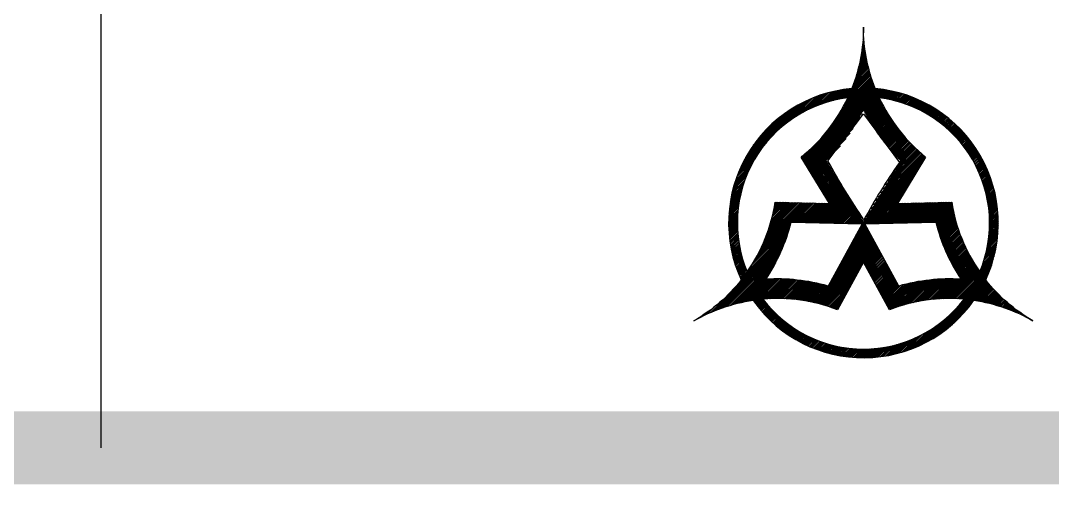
# Model space of a CAD drawing. Extents: x -20 to 861, y -20 to 614.
# Drawn here: x 310.05 to 338.33, y 15.6 to 28.31 of the extents above; entities that cross this region are included whole.
import ezdxf

# ---------------------------------------------------------------- set-up
doc = ezdxf.new("R2010")
doc.units = 0
doc.header["$LTSCALE"] = 10
doc.header["$MEASUREMENT"] = 0
doc.layers.get('0').update_dxf_attribs({"linetype": 'CONTINUOUS'})
doc.layers.add('2', color=2, linetype='CONTINUOUS')

# ---------------------------------------------------------------- blocks, each defined once
blk = doc.blocks.new('*X0')
at = {"color": 0}
for p, q in [((39.26, -75.82), (39.27, -75.81)), ((39.27, -75.64), (39.27, -75.64)), ((39.19, -77.13), (39.33, -76.99)), ((39.21, -76.93), (39.32, -76.83)), ((39.22, -76.74), (39.31, -76.66)), ((39.23, -76.55), (39.3, -76.49)), ((39.24, -76.37), (39.29, -76.33)), ((39.25, -76.18), (39.28, -76.16)), ((39.26, -76), (39.27, -75.98)), ((38.98, -78.75), (39.47, -78.26)), ((39.01, -78.54), (39.45, -78.1)), ((39.05, -78.33), (39.43, -77.95)), ((39.08, -78.12), (39.41, -77.79)), ((39.11, -77.92), (39.39, -77.63)), ((39.13, -77.72), (39.37, -77.48)), ((39.15, -77.52), (39.36, -77.31)), ((39.17, -77.32), (39.34, -77.15)), ((38.56, -80.58), (39.69, -79.46)), ((38.63, -80.34), (39.66, -79.31)), ((38.69, -80.1), (39.63, -79.16)), ((38.75, -79.87), (39.6, -79.02)), ((38.8, -79.64), (39.57, -78.87)), ((38.85, -79.41), (39.55, -78.72)), ((38.9, -79.19), (39.52, -78.56)), ((38.94, -78.97), (39.5, -78.41)), ((36.92, -83.64), (39.97, -80.59)), ((37.94, -82.44), (39.93, -80.45)), ((38.05, -82.16), (39.9, -80.31)), ((38.15, -81.88), (39.86, -80.17)), ((38.25, -81.61), (39.82, -80.03)), ((38.34, -81.34), (39.79, -79.89)), ((38.42, -81.08), (39.76, -79.75)), ((38.49, -80.83), (39.72, -79.6)), ((35.98, -86.17), (40.35, -81.8)), ((36.31, -85.66), (40.31, -81.67)), ((36.59, -85.21), (40.26, -81.54)), ((36.83, -84.79), (40.22, -81.41)), ((37.04, -84.4), (40.17, -81.27)), ((37.13, -83.6), (40.01, -80.73)), ((37.23, -84.04), (40.13, -81.14)), ((37.34, -83.58), (40.05, -80.87)), ((37.4, -83.69), (40.09, -81)), ((32.19, -90.49), (40.49, -82.19)), ((32.26, -90.6), (40.54, -82.32)), ((32.33, -90.71), (40.59, -82.45)), ((32.39, -90.82), (40.7, -82.51)), ((32.46, -90.93), (40.86, -82.53)), ((32.53, -91.04), (41.02, -82.55)), ((32.6, -91.15), (41.18, -82.57)), ((32.66, -91.26), (41.34, -82.59)), ((32.73, -91.37), (41.49, -82.61)), ((33.71, -84.55), (35.3, -82.96)), ((34.01, -84.43), (35.54, -82.9)), ((34.29, -84.33), (35.77, -82.85)), ((34.56, -84.23), (36, -82.79)), ((34.83, -84.14), (36.22, -82.75)), ((34.95, -87.56), (40.45, -82.06)), ((35.08, -84.06), (36.44, -82.71)), ((35.33, -83.99), (36.66, -82.67)), ((35.56, -86.77), (40.4, -81.93)), ((35.58, -83.92), (36.87, -82.63)), ((35.81, -83.86), (37.08, -82.6)), ((36.05, -83.81), (37.28, -82.57)), ((36.27, -83.76), (37.48, -82.55)), ((36.49, -83.71), (37.68, -82.53)), ((36.71, -83.67), (37.88, -82.51)), ((39.27, -85), (41.64, -82.63)), ((39.33, -85.12), (41.8, -82.65)), ((39.39, -85.24), (41.95, -82.68)), ((41.22, -83.58), (42.1, -82.71)), ((41.38, -83.6), (42.25, -82.74)), ((41.53, -83.62), (42.39, -82.77)), ((41.68, -83.65), (42.54, -82.8)), ((41.84, -83.68), (42.68, -82.83)), ((41.98, -83.7), (42.83, -82.86)), ((42.13, -83.73), (42.97, -82.9)), ((42.28, -83.76), (43.11, -82.93)), ((42.42, -83.79), (43.25, -82.97)), ((42.57, -83.83), (43.39, -83.01)), ((25.17, -91.5), (32.82, -83.85)), ((25.33, -91.17), (32.49, -84.01)), ((25.51, -90.81), (32.13, -84.19)), ((30.29, -86.56), (33.14, -83.71)), ((30.97, -86.05), (33.44, -83.58)), ((31.5, -85.7), (33.74, -83.47)), ((31.95, -85.43), (34.02, -83.36)), ((32.36, -85.2), (34.29, -83.27)), ((32.73, -85), (34.55, -83.18)), ((33.08, -84.83), (34.81, -83.1)), ((33.4, -84.69), (35.06, -83.03)), ((39.45, -85.36), (41.13, -83.68)), ((39.51, -85.47), (41.18, -83.8)), ((39.57, -85.59), (41.24, -83.92)), ((39.63, -85.7), (41.3, -84.03)), ((39.7, -85.81), (41.36, -84.15)), ((42.71, -83.86), (43.53, -83.04)), ((42.85, -83.9), (43.67, -83.08)), ((42.99, -83.93), (43.8, -83.12)), ((43.13, -83.97), (43.94, -83.17)), ((43.27, -84.01), (44.07, -83.21)), ((43.41, -84.05), (44.2, -83.25)), ((43.54, -84.09), (44.33, -83.3)), ((43.68, -84.13), (44.47, -83.34)), ((43.81, -84.18), (44.6, -83.39)), ((43.94, -84.22), (44.72, -83.44)), ((44.07, -84.27), (44.85, -83.49)), ((44.2, -84.31), (44.98, -83.54)), ((44.33, -84.36), (45.11, -83.59)), ((44.46, -84.41), (45.23, -83.64)), ((44.59, -84.46), (45.35, -83.69)), ((44.71, -84.51), (45.48, -83.75)), ((44.84, -84.56), (45.6, -83.8)), ((44.96, -84.61), (45.72, -83.86)), ((45.09, -84.67), (45.84, -83.91)), ((45.21, -84.72), (45.96, -83.97)), ((45.33, -84.78), (46.08, -84.03)), ((45.45, -84.83), (46.2, -84.08)), ((45.57, -84.89), (46.32, -84.14)), ((45.69, -84.95), (46.43, -84.2)), ((25.71, -90.43), (31.75, -84.39)), ((25.95, -90.02), (31.34, -84.63)), ((26.24, -89.55), (30.87, -84.92)), ((26.6, -89.01), (30.33, -85.28)), ((32.8, -91.48), (39.26, -85.02)), ((32.86, -91.59), (39.07, -85.38)), ((39.76, -85.93), (41.42, -84.27)), ((39.82, -86.04), (41.48, -84.38)), ((39.89, -86.15), (41.54, -84.5)), ((39.95, -86.27), (41.6, -84.61)), ((40.02, -86.38), (41.67, -84.73)), ((40.09, -86.49), (41.73, -84.84)), ((40.15, -86.6), (41.79, -84.95)), ((40.22, -86.71), (41.86, -85.07)), ((40.29, -86.82), (41.92, -85.18)), ((40.36, -86.92), (41.99, -85.29)), ((45.81, -85.01), (46.55, -84.26)), ((45.93, -85.07), (46.67, -84.33)), ((46.04, -85.13), (46.78, -84.39)), ((46.16, -85.19), (46.89, -84.45)), ((46.27, -85.25), (47.01, -84.52)), ((46.38, -85.31), (47.12, -84.58)), ((46.5, -85.38), (47.23, -84.65)), ((46.61, -85.44), (47.34, -84.71)), ((46.72, -85.51), (47.45, -84.78)), ((46.83, -85.58), (47.56, -84.85)), ((46.94, -85.64), (47.66, -84.92)), ((47.05, -85.71), (47.77, -84.99)), ((47.16, -85.78), (47.88, -85.06)), ((47.26, -85.85), (47.98, -85.13)), ((47.37, -85.92), (48.09, -85.2)), ((47.47, -85.99), (48.19, -85.27)), ((47.58, -86.07), (48.3, -85.35)), ((27.13, -88.3), (29.62, -85.81)), ((32.93, -91.7), (38.87, -85.76)), ((33, -91.81), (38.64, -86.17)), ((40.42, -87.03), (42.06, -85.4)), ((40.49, -87.14), (42.12, -85.51)), ((40.56, -87.25), (42.19, -85.62)), ((40.63, -87.35), (42.26, -85.73)), ((40.71, -87.46), (42.33, -85.83)), ((40.78, -87.56), (42.4, -85.94)), ((40.85, -87.67), (42.47, -86.05)), ((40.92, -87.77), (42.54, -86.15)), ((41, -87.87), (42.61, -86.26)), ((41.07, -87.98), (42.68, -86.36)), ((41.14, -88.08), (42.76, -86.47)), ((41.22, -88.18), (42.83, -86.57)), ((47.68, -86.14), (48.4, -85.42)), ((47.78, -86.21), (48.5, -85.5)), ((47.89, -86.29), (48.6, -85.57)), ((47.99, -86.36), (48.7, -85.65)), ((48.09, -86.44), (48.8, -85.73)), ((48.19, -86.52), (48.9, -85.8)), ((48.29, -86.59), (49, -85.88)), ((48.38, -86.67), (49.1, -85.96)), ((48.48, -86.75), (49.19, -86.04)), ((48.58, -86.83), (49.29, -86.12)), ((48.67, -86.91), (49.38, -86.2)), ((48.77, -86.99), (49.48, -86.29)), ((48.86, -87.08), (49.57, -86.37)), ((48.96, -87.16), (49.67, -86.45)), ((49.05, -87.24), (49.76, -86.54)), ((33.06, -91.92), (38.38, -86.6)), ((33.13, -92.03), (38.08, -87.08)), ((33.2, -92.14), (37.72, -87.62)), ((41.29, -88.28), (42.9, -86.67)), ((41.37, -88.38), (42.98, -86.78)), ((41.45, -88.48), (43.05, -86.88)), ((41.52, -88.58), (43.13, -86.98)), ((41.6, -88.68), (43.21, -87.08)), ((41.68, -88.78), (43.28, -87.18)), ((41.76, -88.88), (43.36, -87.28)), ((41.84, -88.98), (43.44, -87.38)), ((41.92, -89.07), (43.52, -87.47)), ((42, -89.17), (43.6, -87.57)), ((42.08, -89.27), (43.68, -87.67)), ((42.16, -89.36), (43.76, -87.77)), ((49.14, -87.33), (49.85, -86.62)), ((49.23, -87.42), (49.94, -86.71)), ((49.32, -87.5), (50.03, -86.79)), ((49.41, -87.59), (50.12, -86.88)), ((49.5, -87.68), (50.21, -86.97)), ((49.59, -87.77), (50.3, -87.06)), ((49.68, -87.85), (50.39, -87.15)), ((49.76, -87.94), (50.47, -87.24)), ((49.85, -88.04), (50.56, -87.33)), ((49.94, -88.13), (50.64, -87.42)), ((50.02, -88.22), (50.73, -87.51)), ((50.1, -88.31), (50.81, -87.6)), ((50.19, -88.41), (50.89, -87.7)), ((33.27, -92.25), (37.27, -88.25)), ((42.24, -89.46), (43.84, -87.86)), ((42.32, -89.55), (43.92, -87.96)), ((42.41, -89.65), (44, -88.05)), ((42.49, -89.74), (44.08, -88.15)), ((42.57, -89.83), (44.17, -88.24)), ((42.66, -89.92), (44.25, -88.33)), ((42.74, -90.02), (44.34, -88.42)), ((42.83, -90.11), (44.42, -88.52)), ((42.91, -90.2), (44.51, -88.61)), ((43, -90.29), (44.59, -88.7)), ((43.09, -90.38), (44.68, -88.79)), ((43.18, -90.47), (44.77, -88.88)), ((50.27, -88.5), (50.98, -87.79)), ((50.35, -88.6), (51.06, -87.89)), ((50.43, -88.69), (51.14, -87.98)), ((50.51, -88.79), (51.22, -88.08)), ((50.59, -88.89), (51.3, -88.18)), ((50.67, -88.99), (51.38, -88.27)), ((50.74, -89.09), (51.46, -88.37)), ((50.82, -89.19), (51.53, -88.47)), ((50.9, -89.29), (51.61, -88.57)), ((50.97, -89.39), (51.69, -88.67)), ((51.05, -89.49), (51.76, -88.78)), ((51.12, -89.59), (51.84, -88.88)), ((24.9, -92.12), (27.37, -89.65)), ((25.03, -91.82), (27.88, -88.97)), ((33.33, -92.36), (36.62, -89.07)), ((40.7, -95.42), (46.05, -90.07)), ((40.97, -94.97), (45.96, -89.99)), ((41.25, -94.52), (45.86, -89.9)), ((41.52, -94.06), (45.77, -89.82)), ((41.8, -93.61), (45.67, -89.74)), ((42.08, -93.16), (45.58, -89.65)), ((42.35, -92.7), (45.49, -89.57)), ((42.63, -92.25), (45.39, -89.49)), ((42.91, -91.8), (45.3, -89.4)), ((43.18, -91.35), (45.21, -89.31)), ((43.26, -90.56), (44.85, -88.97)), ((43.35, -90.64), (44.94, -89.05)), ((43.44, -90.73), (45.03, -89.14)), ((43.46, -90.89), (45.12, -89.23)), ((51.19, -89.7), (51.91, -88.98)), ((51.26, -89.8), (51.98, -89.08)), ((51.34, -89.91), (52.06, -89.19)), ((51.41, -90.02), (52.13, -89.29)), ((51.47, -90.12), (52.2, -89.4)), ((51.54, -90.23), (52.27, -89.51)), ((51.61, -90.34), (52.34, -89.61)), ((51.68, -90.45), (52.41, -89.72)), ((51.74, -90.56), (52.47, -89.83)), ((51.81, -90.67), (52.54, -89.94)), ((51.87, -90.78), (52.61, -90.05)), ((24.59, -92.97), (26.52, -91.04)), ((24.68, -92.7), (26.75, -90.63)), ((24.79, -92.42), (27.02, -90.18)), ((32.13, -90.38), (32.23, -90.28)), ((33.4, -92.47), (35.04, -90.83)), ((33.47, -92.58), (35.1, -90.94)), ((33.53, -92.69), (35.17, -91.05)), ((33.6, -92.8), (35.24, -91.16)), ((33.67, -92.9), (35.3, -91.27)), ((39.31, -97.69), (46.07, -90.93)), ((39.59, -97.23), (46.34, -90.48)), ((39.87, -96.78), (46.34, -90.31)), ((40.14, -96.33), (46.24, -90.23)), ((40.42, -95.88), (46.15, -90.15)), ((51.94, -90.9), (52.67, -90.16)), ((52, -91.01), (52.74, -90.28)), ((52.06, -91.13), (52.8, -90.39)), ((52.12, -91.24), (52.86, -90.5)), ((52.18, -91.36), (52.92, -90.62)), ((52.24, -91.48), (52.99, -90.73)), ((52.3, -91.59), (53.05, -90.85)), ((52.36, -91.71), (53.11, -90.97)), ((52.42, -91.83), (53.16, -91.08)), ((52.47, -91.96), (53.22, -91.2)), ((52.53, -92.08), (53.28, -91.32)), ((24.28, -93.98), (25.87, -92.39)), ((24.35, -93.74), (26.01, -92.08)), ((24.42, -93.49), (26.15, -91.76)), ((24.5, -93.23), (26.32, -91.41)), ((33.73, -93.01), (35.37, -91.38)), ((33.8, -93.12), (35.44, -91.49)), ((33.87, -93.23), (35.51, -91.6)), ((33.93, -93.34), (35.57, -91.71)), ((34, -93.45), (35.64, -91.82)), ((34.07, -93.56), (35.71, -91.93)), ((34.14, -93.67), (35.77, -92.04)), ((34.2, -93.78), (35.84, -92.15)), ((34.27, -93.89), (35.91, -92.26)), ((34.34, -94), (35.97, -92.37)), ((34.4, -94.11), (36.04, -92.48)), ((38.86, -98.5), (45.52, -91.84)), ((39.07, -98.11), (45.79, -91.39)), ((39.5, -98.04), (45.24, -92.29)), ((52.58, -92.2), (53.34, -91.44)), ((52.63, -92.32), (53.39, -91.57)), ((52.68, -92.45), (53.45, -91.69)), ((52.74, -92.58), (53.5, -91.81)), ((52.78, -92.7), (53.55, -91.93)), ((52.83, -92.83), (53.6, -92.06)), ((52.88, -92.96), (53.66, -92.18)), ((52.93, -93.09), (53.71, -92.31)), ((52.97, -93.22), (53.76, -92.44)), ((24.07, -94.9), (25.46, -93.51)), ((24.11, -94.68), (25.55, -93.24)), ((24.17, -94.45), (25.65, -92.97)), ((24.22, -94.22), (25.75, -92.69)), ((34.47, -94.22), (36.11, -92.59)), ((34.54, -94.33), (36.17, -92.7)), ((34.6, -94.44), (36.24, -92.81)), ((34.67, -94.55), (36.31, -92.92)), ((34.74, -94.66), (36.38, -93.02)), ((34.81, -94.77), (36.44, -93.13)), ((34.87, -94.88), (36.51, -93.24)), ((34.94, -94.99), (36.58, -93.35)), ((35.01, -95.1), (36.64, -93.46)), ((35.07, -95.21), (36.71, -93.57)), ((35.14, -95.32), (36.78, -93.68)), ((39.68, -98.03), (44.96, -92.75)), ((39.86, -98.03), (44.69, -93.2)), ((40.04, -98.02), (44.41, -93.65)), ((53.02, -93.35), (53.8, -92.57)), ((53.06, -93.48), (53.85, -92.7)), ((53.11, -93.62), (53.9, -92.83)), ((53.15, -93.75), (53.94, -92.96)), ((53.19, -93.89), (53.99, -93.09)), ((53.23, -94.03), (54.03, -93.23)), ((53.27, -94.17), (54.07, -93.36)), ((53.3, -94.31), (54.11, -93.5)), ((53.34, -94.45), (54.15, -93.63)), ((23.89, -95.96), (25.13, -94.73)), ((23.92, -95.76), (25.18, -94.49)), ((23.95, -95.55), (25.24, -94.26)), ((23.99, -95.34), (25.31, -94.01)), ((24.03, -95.12), (25.38, -93.76)), ((33.27, -97.9), (37.05, -94.12)), ((33.44, -97.9), (37.11, -94.23)), ((33.62, -97.91), (37.18, -94.34)), ((33.79, -97.91), (37.25, -94.45)), ((33.96, -97.91), (37.31, -94.56)), ((34.13, -97.92), (37.38, -94.67)), ((34.31, -97.92), (37.45, -94.78)), ((35.21, -95.43), (36.84, -93.79)), ((35.27, -95.54), (36.91, -93.9)), ((35.34, -95.65), (36.98, -94.01)), ((40.22, -98.02), (44.13, -94.11)), ((40.4, -98.01), (43.86, -94.56)), ((53.37, -94.59), (54.19, -93.77)), ((53.41, -94.73), (54.23, -93.91)), ((53.44, -94.88), (54.27, -94.05)), ((53.47, -95.02), (54.3, -94.19)), ((53.5, -95.17), (54.34, -94.33)), ((53.53, -95.32), (54.37, -94.47)), ((53.55, -95.47), (54.4, -94.62)), ((53.58, -95.62), (54.44, -94.76)), ((23.79, -97.13), (24.9, -96.02)), ((23.8, -96.94), (24.92, -95.81)), ((23.81, -96.75), (24.96, -95.6)), ((23.83, -96.56), (24.99, -95.39)), ((23.85, -96.36), (25.03, -95.17)), ((23.87, -96.16), (25.08, -94.95)), ((27.14, -101.55), (33.05, -95.64)), ((27.33, -101.19), (32.88, -95.64)), ((27.49, -100.84), (32.71, -95.63)), ((27.65, -100.51), (32.53, -95.63)), ((27.79, -100.2), (32.36, -95.62)), ((27.92, -99.89), (32.19, -95.62)), ((28.04, -99.6), (32.02, -95.62)), ((28.14, -99.31), (31.84, -95.61)), ((28.25, -99.03), (31.67, -95.61)), ((28.34, -98.76), (31.5, -95.6)), ((28.43, -98.5), (31.33, -95.6)), ((28.51, -98.24), (31.15, -95.6)), ((28.58, -97.99), (30.98, -95.59)), ((28.66, -97.74), (30.81, -95.59)), ((28.72, -97.5), (30.64, -95.58)), ((28.78, -97.26), (30.46, -95.58)), ((28.84, -97.03), (30.29, -95.57)), ((28.89, -96.8), (30.12, -95.57)), ((28.94, -96.57), (29.94, -95.57)), ((28.99, -96.35), (29.77, -95.56)), ((29.03, -96.13), (29.6, -95.56)), ((29.07, -95.91), (29.43, -95.55)), ((29.1, -95.7), (29.25, -95.55)), ((31.03, -97.84), (33.23, -95.65)), ((31.2, -97.85), (33.4, -95.65)), ((31.37, -97.85), (33.57, -95.65)), ((31.55, -97.86), (33.74, -95.66)), ((31.72, -97.86), (33.92, -95.66)), ((31.89, -97.86), (34.09, -95.67)), ((32.06, -97.87), (34.26, -95.67)), ((32.24, -97.87), (34.43, -95.67)), ((32.41, -97.88), (34.61, -95.68)), ((32.58, -97.88), (34.78, -95.68)), ((32.75, -97.88), (34.95, -95.69)), ((32.93, -97.89), (35.12, -95.69)), ((33.1, -97.89), (35.3, -95.69)), ((34.48, -97.93), (37.51, -94.89)), ((34.65, -97.93), (37.58, -95)), ((34.83, -97.93), (37.65, -95.11)), ((35, -97.94), (37.71, -95.22)), ((35.17, -97.94), (37.78, -95.33)), ((35.34, -97.95), (37.85, -95.44)), ((35.52, -97.95), (37.92, -95.55)), ((35.69, -97.95), (37.98, -95.66)), ((35.86, -97.96), (38.05, -95.77)), ((36.03, -97.96), (38.12, -95.88)), ((36.21, -97.97), (38.18, -95.99)), ((40.58, -98.01), (43.58, -95.01)), ((40.76, -98), (43.31, -95.46)), ((40.95, -98), (43.25, -95.69)), ((41.13, -98), (43.43, -95.69)), ((41.31, -97.99), (43.61, -95.69)), ((41.49, -97.99), (43.8, -95.68)), ((41.67, -97.98), (43.98, -95.68)), ((41.85, -97.98), (44.16, -95.67)), ((42.03, -97.97), (44.34, -95.67)), ((42.21, -97.97), (44.52, -95.66)), ((42.39, -97.97), (44.7, -95.66)), ((42.58, -97.96), (44.88, -95.66)), ((42.76, -97.96), (45.06, -95.65)), ((42.94, -97.95), (45.24, -95.65)), ((43.12, -97.95), (45.43, -95.64)), ((43.3, -97.94), (45.61, -95.64)), ((43.48, -97.94), (45.79, -95.63)), ((43.66, -97.94), (45.97, -95.63)), ((43.84, -97.93), (46.15, -95.62)), ((44.03, -97.93), (46.33, -95.62)), ((44.21, -97.92), (46.51, -95.62)), ((44.39, -97.92), (46.69, -95.61)), ((44.57, -97.91), (46.87, -95.61)), ((44.75, -97.91), (47.06, -95.6)), ((44.93, -97.9), (47.24, -95.6)), ((45.11, -97.9), (47.42, -95.59)), ((45.29, -97.9), (47.6, -95.59)), ((45.47, -97.89), (47.78, -95.59)), ((45.66, -97.89), (47.96, -95.58)), ((45.84, -97.88), (48.14, -95.58)), ((46.02, -97.88), (48.32, -95.57)), ((46.2, -97.87), (48.5, -95.57)), ((46.38, -97.87), (48.69, -95.56)), ((46.56, -97.87), (48.87, -95.56)), ((46.74, -97.86), (49.05, -95.56)), ((46.92, -97.86), (49.23, -95.55)), ((47.1, -97.85), (49.41, -95.55)), ((47.29, -97.85), (49.43, -95.7)), ((47.47, -97.84), (49.46, -95.85)), ((47.59, -97.9), (49.48, -96.01)), ((53.6, -95.77), (54.47, -94.91)), ((53.63, -95.93), (54.49, -95.06)), ((53.65, -96.08), (54.52, -95.21)), ((53.67, -96.24), (54.55, -95.36)), ((53.68, -96.4), (54.57, -95.51)), ((53.7, -96.56), (54.6, -95.66)), ((53.71, -96.72), (54.62, -95.82)), ((53.73, -96.89), (54.64, -95.97)), ((23.77, -97.5), (24.85, -96.42)), ((23.77, -97.68), (24.83, -96.62)), ((23.77, -97.86), (24.81, -96.81)), ((23.77, -98.03), (24.8, -97)), ((23.77, -98.21), (24.79, -97.19)), ((23.78, -97.31), (24.87, -96.22)), ((36.38, -97.97), (38.25, -96.1)), ((36.55, -97.98), (38.32, -96.21)), ((36.72, -97.98), (38.38, -96.32)), ((36.9, -97.98), (38.45, -96.43)), ((37.07, -97.99), (38.52, -96.54)), ((37.24, -97.99), (38.59, -96.65)), ((37.41, -98), (38.65, -96.76)), ((37.59, -98), (38.72, -96.87)), ((37.76, -98), (38.79, -96.98)), ((37.93, -98.01), (38.85, -97.09)), ((38.11, -98.01), (38.92, -97.2)), ((47.63, -98.04), (49.51, -96.15)), ((47.66, -98.18), (49.54, -96.3)), ((47.7, -98.32), (49.57, -96.45)), ((47.74, -98.45), (49.6, -96.6)), ((47.78, -98.59), (49.63, -96.74)), ((47.82, -98.73), (49.66, -96.89)), ((47.86, -98.86), (49.7, -97.03)), ((47.9, -99), (49.73, -97.17)), ((53.74, -97.05), (54.66, -96.13)), ((53.75, -97.22), (54.68, -96.29)), ((53.76, -97.39), (54.69, -96.45)), ((53.76, -97.56), (54.71, -96.61)), ((53.76, -97.73), (54.72, -96.78)), ((53.77, -97.91), (54.73, -96.94)), ((53.77, -98.09), (54.74, -97.11)), ((23.77, -98.38), (24.78, -97.37)), ((23.78, -98.55), (24.77, -97.56)), ((23.79, -98.72), (24.77, -97.74)), ((23.8, -98.89), (24.77, -97.92)), ((23.81, -99.05), (24.77, -98.09)), ((23.82, -99.22), (24.77, -98.27)), ((23.83, -99.38), (24.77, -98.44)), ((26.41, -102.81), (30.8, -98.42)), ((26.69, -102.36), (30.87, -98.18)), ((26.93, -101.94), (30.93, -97.94)), ((38.01, -100.05), (39.64, -98.43)), ((38.22, -99.66), (39.57, -98.31)), ((38.28, -98.02), (38.99, -97.31)), ((38.43, -99.27), (39.51, -98.2)), ((38.45, -98.02), (39.05, -97.42)), ((38.62, -98.03), (39.12, -97.53)), ((38.65, -98.89), (39.45, -98.08)), ((38.8, -98.03), (39.19, -97.64)), ((38.97, -98.03), (39.25, -97.75)), ((47.95, -99.13), (49.76, -97.31)), ((47.99, -99.27), (49.8, -97.45)), ((48.03, -99.4), (49.84, -97.59)), ((48.08, -99.53), (49.88, -97.73)), ((48.12, -99.66), (49.91, -97.87)), ((48.17, -99.79), (49.95, -98.01)), ((48.22, -99.92), (49.99, -98.14)), ((48.26, -100.05), (50.04, -98.28)), ((48.31, -100.18), (50.08, -98.41)), ((53.69, -99.39), (54.76, -98.33)), ((53.71, -99.2), (54.77, -98.15)), ((53.73, -99.01), (54.77, -97.97)), ((53.74, -98.82), (54.77, -97.79)), ((53.75, -98.63), (54.76, -97.62)), ((53.76, -98.26), (54.75, -97.28)), ((53.76, -98.45), (54.76, -97.45)), ((21.71, -108.23), (30.48, -99.45)), ((23.85, -99.54), (24.78, -98.61)), ((23.87, -99.7), (24.79, -98.78)), ((23.88, -99.86), (24.8, -98.94)), ((23.91, -100.02), (24.81, -99.11)), ((23.93, -100.17), (24.83, -99.27)), ((23.95, -100.32), (24.84, -99.43)), ((23.97, -100.48), (24.86, -99.59)), ((25.08, -104.68), (30.57, -99.18)), ((25.17, -104.4), (30.65, -98.93)), ((26.08, -103.32), (30.73, -98.67)), ((35.89, -103.94), (40.26, -99.57)), ((36.1, -103.56), (40.2, -99.46)), ((36.31, -103.17), (40.14, -99.34)), ((36.52, -102.78), (40.07, -99.23)), ((36.74, -102.39), (40.01, -99.11)), ((36.95, -102), (39.95, -99)), ((37.16, -101.61), (39.89, -98.88)), ((37.37, -101.22), (39.82, -98.77)), ((37.58, -100.83), (39.76, -98.66)), ((37.8, -100.44), (39.7, -98.54)), ((48.36, -100.31), (50.12, -98.55)), ((48.41, -100.44), (50.17, -98.68)), ((48.46, -100.56), (50.21, -98.81)), ((48.51, -100.69), (50.26, -98.94)), ((48.56, -100.81), (50.3, -99.07)), ((48.61, -100.94), (50.35, -99.2)), ((48.67, -101.06), (50.4, -99.33)), ((48.72, -101.19), (50.45, -99.46)), ((48.77, -101.31), (50.49, -99.59)), ((53.52, -100.63), (54.69, -99.46)), ((53.55, -100.42), (54.71, -99.26)), ((53.59, -100.21), (54.73, -99.07)), ((53.62, -100), (54.74, -98.88)), ((53.65, -99.79), (54.75, -98.69)), ((53.67, -99.59), (54.76, -98.51)), ((22.01, -108.09), (30.39, -99.72)), ((22.31, -107.97), (30.29, -99.99)), ((22.6, -107.86), (30.19, -100.28)), ((22.88, -107.76), (30.07, -100.57)), ((24, -100.63), (24.88, -99.75)), ((24.03, -100.78), (24.9, -99.9)), ((24.06, -100.93), (24.92, -100.06)), ((24.09, -101.07), (24.94, -100.21)), ((24.12, -101.22), (24.97, -100.37)), ((24.15, -101.36), (25, -100.52)), ((24.18, -101.51), (25.02, -100.66)), ((24.22, -101.65), (25.05, -100.81)), ((33.46, -107.08), (40.51, -100.03)), ((33.6, -107.11), (40.57, -100.14)), ((33.75, -107.14), (40.63, -100.26)), ((33.89, -107.18), (40.7, -100.37)), ((34.03, -107.21), (40.76, -100.49)), ((34.17, -107.25), (40.82, -100.6)), ((34.31, -107.29), (40.88, -100.71)), ((35.25, -105.11), (40.45, -99.91)), ((35.46, -104.72), (40.38, -99.8)), ((35.67, -104.33), (40.32, -99.68)), ((48.83, -101.43), (50.54, -99.72)), ((48.88, -101.55), (50.6, -99.84)), ((48.94, -101.67), (50.65, -99.97)), ((49, -101.79), (50.7, -100.09)), ((49.05, -101.91), (50.75, -100.22)), ((49.11, -102.03), (50.81, -100.34)), ((49.17, -102.15), (50.86, -100.46)), ((49.23, -102.27), (50.92, -100.58)), ((49.29, -102.38), (50.97, -100.7)), ((53.18, -102.03), (54.52, -100.69)), ((53.25, -101.78), (54.56, -100.47)), ((53.31, -101.54), (54.59, -100.26)), ((53.37, -101.31), (54.62, -100.06)), ((53.42, -101.08), (54.65, -99.85)), ((53.47, -100.85), (54.67, -99.65)), ((23.15, -107.66), (29.95, -100.87)), ((23.42, -107.58), (29.82, -101.17)), ((23.68, -107.49), (29.68, -101.49)), ((23.93, -107.42), (29.52, -101.82)), ((24.25, -101.79), (25.08, -100.96)), ((24.29, -101.93), (25.11, -101.1)), ((24.33, -102.07), (25.15, -101.25)), ((24.36, -102.21), (25.18, -101.39)), ((24.4, -102.35), (25.22, -101.53)), ((24.44, -102.48), (25.25, -101.67)), ((24.49, -102.62), (25.29, -101.81)), ((24.53, -102.75), (25.33, -101.95)), ((39.29, -102.49), (40.95, -100.83)), ((39.35, -102.6), (41.01, -100.94)), ((39.41, -102.72), (41.07, -101.06)), ((39.48, -102.83), (41.13, -101.17)), ((39.54, -102.94), (41.2, -101.29)), ((39.6, -103.06), (41.26, -101.4)), ((39.66, -103.17), (41.32, -101.51)), ((39.73, -103.29), (41.38, -101.63)), ((39.79, -103.4), (41.45, -101.74)), ((39.85, -103.52), (41.51, -101.86)), ((39.91, -103.63), (41.57, -101.97)), ((49.35, -102.5), (51.03, -100.82)), ((49.41, -102.62), (51.09, -100.94)), ((49.47, -102.73), (51.14, -101.06)), ((49.53, -102.85), (51.2, -101.18)), ((49.6, -102.96), (51.26, -101.3)), ((49.66, -103.08), (51.32, -101.41)), ((49.72, -103.19), (51.38, -101.53)), ((49.79, -103.3), (51.44, -101.65)), ((49.85, -103.41), (51.5, -101.76)), ((49.92, -103.52), (51.57, -101.88)), ((49.98, -103.63), (51.63, -101.99)), ((52.71, -103.39), (54.28, -101.82)), ((52.82, -103.1), (54.33, -101.58)), ((52.92, -102.82), (54.39, -101.35)), ((53.02, -102.55), (54.44, -101.13)), ((53.1, -102.28), (54.48, -100.91)), ((24.18, -107.34), (29.35, -102.17)), ((24.42, -107.28), (29.17, -102.53)), ((24.57, -102.88), (25.37, -102.09)), ((24.62, -103.01), (25.41, -102.22)), ((24.66, -103.15), (25.45, -102.36)), ((24.66, -107.22), (28.96, -102.91)), ((24.71, -103.28), (25.5, -102.49)), ((24.76, -103.4), (25.54, -102.62)), ((24.81, -103.53), (25.59, -102.75)), ((24.86, -103.66), (25.63, -102.88)), ((24.91, -103.79), (25.68, -103.01)), ((24.96, -103.91), (25.73, -103.14)), ((34.45, -107.32), (39.19, -102.58)), ((34.59, -107.36), (38.98, -102.97)), ((39.97, -103.74), (41.63, -102.09)), ((40.04, -103.86), (41.7, -102.2)), ((40.1, -103.97), (41.76, -102.32)), ((40.16, -104.09), (41.82, -102.43)), ((40.22, -104.2), (41.88, -102.54)), ((40.29, -104.32), (41.95, -102.66)), ((40.35, -104.43), (42.01, -102.77)), ((40.41, -104.55), (42.07, -102.89)), ((40.47, -104.66), (42.13, -103)), ((40.54, -104.77), (42.19, -103.12)), ((48.38, -106.65), (52.16, -102.87)), ((48.57, -106.64), (52.23, -102.98)), ((48.75, -106.64), (52.3, -103.09)), ((49.63, -106.64), (54.21, -102.06)), ((49.81, -106.64), (54.14, -102.31)), ((49.98, -106.65), (54.06, -102.56)), ((50.05, -103.74), (51.69, -102.1)), ((50.12, -103.85), (51.76, -102.21)), ((50.14, -106.66), (53.98, -102.82)), ((50.19, -103.96), (51.82, -102.33)), ((50.25, -104.07), (51.89, -102.44)), ((50.31, -106.67), (53.89, -103.09)), ((50.32, -104.18), (51.96, -102.55)), ((50.39, -104.29), (52.02, -102.66)), ((50.46, -104.39), (52.09, -102.77)), ((24.89, -107.16), (28.74, -103.32)), ((25.01, -104.03), (25.78, -103.27)), ((25.07, -104.16), (25.83, -103.39)), ((25.12, -104.28), (25.88, -103.52)), ((25.12, -107.1), (28.48, -103.75)), ((25.35, -107.05), (28.18, -104.23)), ((34.73, -107.4), (38.77, -103.36)), ((34.86, -107.44), (38.55, -103.75)), ((35, -107.48), (38.34, -104.14)), ((40.6, -104.89), (42.26, -103.23)), ((40.66, -105), (42.32, -103.34)), ((40.72, -105.12), (42.38, -103.46)), ((40.79, -105.23), (42.44, -103.57)), ((40.85, -105.35), (42.51, -103.69)), ((40.91, -105.46), (42.57, -103.8)), ((40.97, -105.57), (42.63, -103.92)), ((41.04, -105.69), (42.69, -104.03)), ((41.1, -105.8), (42.76, -104.14)), ((41.16, -105.92), (42.82, -104.26)), ((41.22, -106.03), (42.88, -104.37)), ((48.93, -106.63), (52.37, -103.2)), ((49.11, -106.63), (52.44, -103.3)), ((49.29, -106.63), (52.51, -103.41)), ((49.46, -106.63), (52.58, -103.51)), ((50.1, -107.59), (53.42, -104.26)), ((50.48, -106.68), (53.79, -103.37)), ((50.64, -106.69), (53.68, -103.65)), ((50.81, -106.7), (53.56, -103.95)), ((25.57, -107.01), (28.17, -104.41)), ((25.79, -106.97), (28.35, -104.41)), ((26.01, -106.93), (28.54, -104.4)), ((26.22, -106.89), (28.72, -104.39)), ((26.43, -106.86), (28.9, -104.39)), ((26.59, -106.87), (29.08, -104.38)), ((26.67, -106.98), (29.26, -104.38)), ((26.74, -107.08), (29.44, -104.38)), ((26.82, -107.18), (29.61, -104.38)), ((26.89, -107.28), (29.79, -104.39)), ((26.97, -107.38), (29.96, -104.39)), ((27.84, -106.69), (30.13, -104.4)), ((28.03, -106.68), (30.3, -104.4)), ((28.22, -106.67), (30.47, -104.41)), ((28.4, -106.66), (30.64, -104.42)), ((28.59, -106.65), (30.8, -104.43)), ((28.77, -106.64), (30.97, -104.44)), ((28.95, -106.64), (31.13, -104.46)), ((29.13, -106.63), (31.29, -104.47)), ((29.31, -106.63), (31.46, -104.49)), ((29.49, -106.63), (31.62, -104.5)), ((29.66, -106.63), (31.78, -104.52)), ((29.83, -106.64), (31.93, -104.54)), ((30.01, -106.64), (32.09, -104.56)), ((30.18, -106.65), (32.25, -104.58)), ((30.34, -106.66), (32.4, -104.6)), ((30.51, -106.67), (32.56, -104.62)), ((30.68, -106.68), (32.71, -104.65)), ((30.84, -106.69), (32.86, -104.67)), ((31.01, -106.7), (33.01, -104.7)), ((31.17, -106.72), (33.16, -104.72)), ((31.33, -106.73), (33.31, -104.75)), ((31.49, -106.75), (33.46, -104.78)), ((31.65, -106.77), (33.61, -104.81)), ((31.8, -106.79), (33.75, -104.84)), ((31.96, -106.81), (33.9, -104.87)), ((32.11, -106.83), (34.04, -104.9)), ((32.27, -106.85), (34.19, -104.94)), ((32.42, -106.88), (34.33, -104.97)), ((32.57, -106.9), (34.47, -105)), ((32.72, -106.93), (34.61, -105.04)), ((32.87, -106.96), (34.76, -105.07)), ((33.02, -106.99), (34.9, -105.11)), ((33.17, -107.02), (35.03, -105.15)), ((33.31, -107.05), (35.17, -105.19)), ((35.13, -107.53), (38.13, -104.53)), ((35.27, -107.57), (37.92, -104.92)), ((35.4, -107.61), (37.71, -105.31)), ((41.29, -106.15), (42.94, -104.49)), ((41.35, -106.26), (43.01, -104.6)), ((41.41, -106.37), (43.07, -104.72)), ((41.47, -106.49), (43.13, -104.83)), ((41.54, -106.6), (43.19, -104.95)), ((41.6, -106.72), (43.26, -105.06)), ((41.66, -106.83), (43.32, -105.17)), ((41.72, -106.95), (43.53, -105.14)), ((41.79, -107.06), (43.77, -105.08)), ((41.85, -107.18), (44.01, -105.02)), ((41.91, -107.29), (44.24, -104.96)), ((41.97, -107.4), (44.47, -104.91)), ((42.03, -107.52), (44.7, -104.86)), ((42.1, -107.63), (44.92, -104.81)), ((42.16, -107.75), (45.14, -104.77)), ((42.22, -107.86), (45.36, -104.73)), ((42.38, -107.88), (45.57, -104.69)), ((42.66, -107.78), (45.78, -104.65)), ((42.93, -107.68), (45.99, -104.62)), ((43.2, -107.59), (46.2, -104.59)), ((43.46, -107.51), (46.4, -104.56)), ((43.72, -107.43), (46.61, -104.54)), ((43.97, -107.36), (46.81, -104.51)), ((44.21, -107.29), (47.01, -104.49)), ((44.45, -107.23), (47.2, -104.47)), ((44.68, -107.17), (47.39, -104.46)), ((44.92, -107.11), (47.59, -104.44)), ((45.14, -107.06), (47.78, -104.43)), ((45.37, -107.02), (47.97, -104.42)), ((45.59, -106.97), (48.15, -104.41)), ((45.8, -106.93), (48.34, -104.4)), ((45.91, -111.95), (53.34, -104.53)), ((46.02, -106.89), (48.52, -104.39)), ((46.23, -106.86), (48.7, -104.39)), ((46.26, -111.78), (53.41, -104.62)), ((46.44, -106.83), (48.88, -104.38)), ((46.63, -111.59), (53.49, -104.72)), ((46.64, -106.8), (49.06, -104.38)), ((46.84, -106.77), (49.24, -104.38)), ((47.03, -111.36), (53.57, -104.82)), ((47.04, -106.75), (49.41, -104.38)), ((47.24, -106.73), (49.59, -104.39)), ((47.44, -106.71), (49.76, -104.39)), ((47.47, -111.1), (53.65, -104.92)), ((47.63, -106.69), (49.93, -104.39)), ((47.82, -106.68), (50.1, -104.4)), ((47.98, -110.77), (53.73, -105.01)), ((48.01, -106.67), (50.27, -104.41)), ((48.2, -106.66), (50.44, -104.42)), ((52.07, -106.85), (53.82, -105.11)), ((52.22, -106.88), (53.9, -105.2)), ((52.38, -106.9), (53.98, -105.3)), ((52.53, -106.93), (54.06, -105.39)), ((52.68, -106.95), (54.15, -105.48)), ((35.53, -107.66), (37.49, -105.7)), ((35.66, -107.7), (37.28, -106.09)), ((35.79, -107.75), (37.07, -106.47)), ((52.82, -106.98), (54.23, -105.57)), ((52.97, -107.01), (54.32, -105.67)), ((53.12, -107.04), (54.4, -105.76)), ((53.26, -107.07), (54.49, -105.85)), ((53.41, -107.1), (54.57, -105.94)), ((53.55, -107.14), (54.66, -106.03)), ((53.69, -107.17), (54.75, -106.12)), ((53.84, -107.21), (54.84, -106.21)), ((53.98, -107.24), (54.93, -106.29)), ((54.12, -107.28), (55.02, -106.38)), ((54.26, -107.32), (55.11, -106.47)), ((54.39, -107.36), (55.2, -106.55)), ((54.53, -107.4), (55.29, -106.64)), ((54.67, -107.44), (55.38, -106.72)), ((21.39, -108.37), (22.27, -107.49)), ((27.05, -107.48), (27.76, -106.77)), ((27.12, -107.58), (27.84, -106.87)), ((27.2, -107.68), (27.91, -106.97)), ((27.28, -107.78), (27.99, -107.06)), ((27.36, -107.87), (28.07, -107.16)), ((27.44, -107.97), (28.15, -107.26)), ((27.52, -108.06), (28.23, -107.35)), ((27.61, -108.16), (28.31, -107.45)), ((27.69, -108.25), (28.4, -107.54)), ((27.77, -108.35), (28.48, -107.64)), ((27.86, -108.44), (28.56, -107.73)), ((27.94, -108.53), (28.65, -107.82)), ((28.03, -108.62), (28.73, -107.91)), ((35.92, -107.79), (36.86, -106.86)), ((36.05, -107.84), (36.64, -107.25)), ((36.18, -107.89), (36.43, -107.64)), ((48.6, -110.32), (51.64, -107.28)), ((54.8, -107.48), (55.47, -106.81)), ((54.94, -107.52), (55.57, -106.89)), ((55.07, -107.56), (55.66, -106.97)), ((55.21, -107.61), (55.75, -107.06)), ((55.34, -107.65), (55.85, -107.14)), ((55.47, -107.69), (55.94, -107.22)), ((55.6, -107.74), (56.04, -107.3)), ((55.73, -107.79), (56.14, -107.38)), ((55.86, -107.84), (56.23, -107.46)), ((55.99, -107.88), (56.33, -107.54)), ((56.12, -107.93), (56.43, -107.62)), ((56.24, -107.98), (56.53, -107.7)), ((56.37, -108.03), (56.63, -107.77)), ((56.49, -108.08), (56.73, -107.85)), ((56.62, -108.14), (56.83, -107.93)), ((19.94, -109.1), (19.95, -109.1)), ((20.33, -108.89), (20.4, -108.82)), ((20.7, -108.7), (20.91, -108.49)), ((21.05, -108.52), (21.5, -108.08)), ((28.11, -108.71), (28.82, -108)), ((28.2, -108.8), (28.91, -108.09)), ((28.29, -108.89), (29, -108.18)), ((28.38, -108.98), (29.08, -108.27)), ((28.47, -109.07), (29.17, -108.36)), ((28.56, -109.15), (29.26, -108.44)), ((28.65, -109.24), (29.36, -108.53)), ((28.74, -109.32), (29.45, -108.62)), ((28.83, -109.41), (29.54, -108.7)), ((28.92, -109.49), (29.63, -108.78)), ((29.02, -109.57), (29.73, -108.87)), ((29.11, -109.66), (29.82, -108.95)), ((29.21, -109.74), (29.92, -109.03)), ((29.3, -109.82), (30.01, -109.11)), ((45.58, -112.1), (48.91, -108.78)), ((49.6, -109.5), (50.82, -108.28)), ((56.74, -108.19), (56.93, -108)), ((56.87, -108.24), (57.03, -108.08)), ((56.99, -108.3), (57.14, -108.15)), ((57.11, -108.35), (57.24, -108.22)), ((57.23, -108.41), (57.34, -108.3)), ((57.35, -108.46), (57.45, -108.37)), ((57.47, -108.52), (57.55, -108.44)), ((57.59, -108.58), (57.66, -108.51)), ((57.71, -108.64), (57.76, -108.58)), ((57.83, -108.7), (57.87, -108.65)), ((57.94, -108.76), (57.98, -108.72)), ((58.06, -108.82), (58.08, -108.79)), ((58.18, -108.88), (58.19, -108.86)), ((58.29, -108.94), (58.3, -108.93)), ((58.41, -109), (58.41, -109)), ((58.52, -109.06), (58.52, -109.06)), ((29.4, -109.9), (30.11, -109.19)), ((29.5, -109.98), (30.21, -109.27)), ((29.59, -110.06), (30.31, -109.35)), ((29.69, -110.14), (30.41, -109.42)), ((29.79, -110.21), (30.51, -109.5)), ((29.89, -110.29), (30.61, -109.58)), ((29.99, -110.37), (30.71, -109.65)), ((30.1, -110.44), (30.81, -109.73)), ((30.2, -110.52), (30.91, -109.8)), ((30.3, -110.59), (31.02, -109.87)), ((30.4, -110.66), (31.12, -109.94)), ((30.51, -110.74), (31.23, -110.02)), ((30.61, -110.81), (31.34, -110.09)), ((30.72, -110.88), (31.44, -110.16)), ((30.83, -110.95), (31.55, -110.22)), ((30.93, -111.02), (31.66, -110.29)), ((44.97, -112.36), (47.34, -109.99)), ((45.27, -112.24), (47.95, -109.56)), ((58.63, -109.13), (58.63, -109.13)), ((31.04, -111.09), (31.77, -110.36)), ((31.15, -111.15), (31.88, -110.42)), ((31.26, -111.22), (31.99, -110.49)), ((31.37, -111.29), (32.1, -110.55)), ((31.48, -111.35), (32.22, -110.62)), ((31.6, -111.42), (32.33, -110.68)), ((31.71, -111.48), (32.45, -110.74)), ((31.82, -111.54), (32.56, -110.8)), ((31.94, -111.6), (32.68, -110.86)), ((32.05, -111.67), (32.8, -110.92)), ((32.17, -111.73), (32.91, -110.98)), ((32.29, -111.79), (33.03, -111.04)), ((32.4, -111.85), (33.15, -111.1)), ((32.52, -111.9), (33.28, -111.15)), ((32.64, -111.96), (33.4, -111.21)), ((32.76, -112.02), (33.52, -111.26)), ((32.88, -112.07), (33.64, -111.31)), ((33.01, -112.13), (33.77, -111.36)), ((33.13, -112.18), (33.9, -111.42)), ((33.25, -112.23), (34.02, -111.47)), ((43.14, -112.96), (44.71, -111.39)), ((43.38, -112.89), (45.01, -111.26)), ((43.63, -112.82), (45.33, -111.12)), ((43.88, -112.74), (45.67, -110.96)), ((44.14, -112.66), (46.03, -110.77)), ((44.41, -112.57), (46.42, -110.56)), ((44.69, -112.47), (46.85, -110.31)), ((33.38, -112.28), (34.15, -111.51)), ((33.5, -112.34), (34.28, -111.56)), ((33.63, -112.39), (34.41, -111.61)), ((33.76, -112.44), (34.54, -111.65)), ((33.89, -112.48), (34.67, -111.7)), ((34.02, -112.53), (34.8, -111.74)), ((34.15, -112.58), (34.94, -111.79)), ((34.28, -112.62), (35.07, -111.83)), ((34.41, -112.67), (35.21, -111.87)), ((34.54, -112.71), (35.35, -111.91)), ((34.68, -112.75), (35.49, -111.95)), ((34.81, -112.79), (35.63, -111.98)), ((34.95, -112.83), (35.77, -112.02)), ((35.09, -112.87), (35.91, -112.05)), ((35.23, -112.91), (36.05, -112.09)), ((35.37, -112.95), (36.2, -112.12)), ((35.51, -112.98), (36.34, -112.15)), ((35.65, -113.02), (36.49, -112.18)), ((35.79, -113.05), (36.64, -112.21)), ((35.94, -113.08), (36.79, -112.23)), ((36.08, -113.12), (36.94, -112.26)), ((36.23, -113.15), (37.09, -112.28)), ((36.38, -113.18), (37.25, -112.31)), ((36.53, -113.2), (37.4, -112.33)), ((36.68, -113.23), (37.56, -112.35)), ((36.83, -113.25), (37.72, -112.36)), ((36.98, -113.28), (37.88, -112.38)), ((37.14, -113.3), (38.04, -112.39)), ((37.29, -113.32), (38.21, -112.41)), ((37.45, -113.34), (38.37, -112.42)), ((37.61, -113.36), (38.54, -112.43)), ((37.77, -113.37), (38.71, -112.44)), ((37.93, -113.39), (38.88, -112.44)), ((38.1, -113.4), (39.05, -112.45)), ((38.26, -113.41), (39.23, -112.45)), ((38.43, -113.42), (39.41, -112.45)), ((38.6, -113.43), (39.58, -112.44)), ((38.77, -113.44), (39.77, -112.44)), ((38.94, -113.44), (39.95, -112.43)), ((39.11, -113.45), (40.14, -112.42)), ((39.29, -113.45), (40.33, -112.41)), ((39.47, -113.45), (40.52, -112.39)), ((39.65, -113.44), (40.71, -112.37)), ((39.83, -113.44), (40.91, -112.35)), ((40.01, -113.43), (41.11, -112.33)), ((40.2, -113.42), (41.32, -112.3)), ((40.39, -113.41), (41.53, -112.27)), ((40.58, -113.39), (41.74, -112.23)), ((40.78, -113.37), (41.95, -112.2)), ((40.97, -113.35), (42.17, -112.15)), ((41.17, -113.33), (42.4, -112.1)), ((41.38, -113.3), (42.63, -112.05)), ((41.58, -113.27), (42.86, -111.99)), ((41.79, -113.24), (43.1, -111.93)), ((42.01, -113.2), (43.35, -111.86)), ((42.23, -113.16), (43.6, -111.78)), ((42.45, -113.12), (43.87, -111.7)), ((42.67, -113.07), (44.14, -111.6)), ((42.9, -113.01), (44.42, -111.5))]:
    blk.add_line(p, q, dxfattribs=at)

msp = doc.modelspace()

# ---------------------------------------------------------------- linework, layer by layer
at = {"layer": '2'}
msp.add_line((312.25, 46.9), (312.25, 16.6), dxfattribs=at)
at = {"layer": '2', "const_width": 2}
msp.add_lwpolyline([(42.25, 577.4), (822.25, 577.4), (822.25, 16.6), (42.25, 16.6)], close=True, dxfattribs=at)
at = {"layer": '2'}
for points in [[(332.83, 26.448, 0.520653), (329.802, 21.203, -0.094686), (328.505, 20.083, -0.094686), (330.124, 20.646, 0.004353), (330.161, 20.594, 0.515132), (336.179, 20.646, -0.094686), (337.798, 20.083, -0.094686), (336.501, 21.203, 0.520653), (333.473, 26.448, -0.094686), (333.151, 28.131, -0.094686)], [(329.965, 21.423, 0.114486), (330.734, 23.338), (332.222, 23.302), (331.447, 24.573, 0.114486), (332.721, 26.196, 0.496988)], [(334.081, 23.302), (335.569, 23.338, 0.114486), (336.337, 21.423, 0.496988), (333.582, 26.196, 0.114486), (334.856, 24.573)], [(333.156, 25.759), (334.135, 24.419, 0.02909), (333.165, 22.852, -0.026584), (332.177, 24.464)], [(333.114, 22.744), (332.182, 21.037, 0.084642), (330.477, 21.222, 0.084642), (331.17, 22.791)], [(333.189, 22.744), (335.133, 22.791, 0.084642), (335.825, 21.222, 0.084642), (334.12, 21.037)], [(330.395, 20.678, 0.496988), (335.907, 20.678, 0.114486), (333.865, 20.386), (333.151, 21.693), (332.438, 20.386, 0.114486)]]:
    msp.add_lwpolyline(points, format="xyb", close=True, dxfattribs=at)

# ---------------------------------------------------------------- block references
at = {"layer": '2', "xscale": 0.2384436507418286, "yscale": 0.2384436507127248, "zscale": 0.2384436507345016}
msp.add_blockref('*X0', (323.789, 46.12), dxfattribs=at)

doc.saveas('drawing.dxf')
